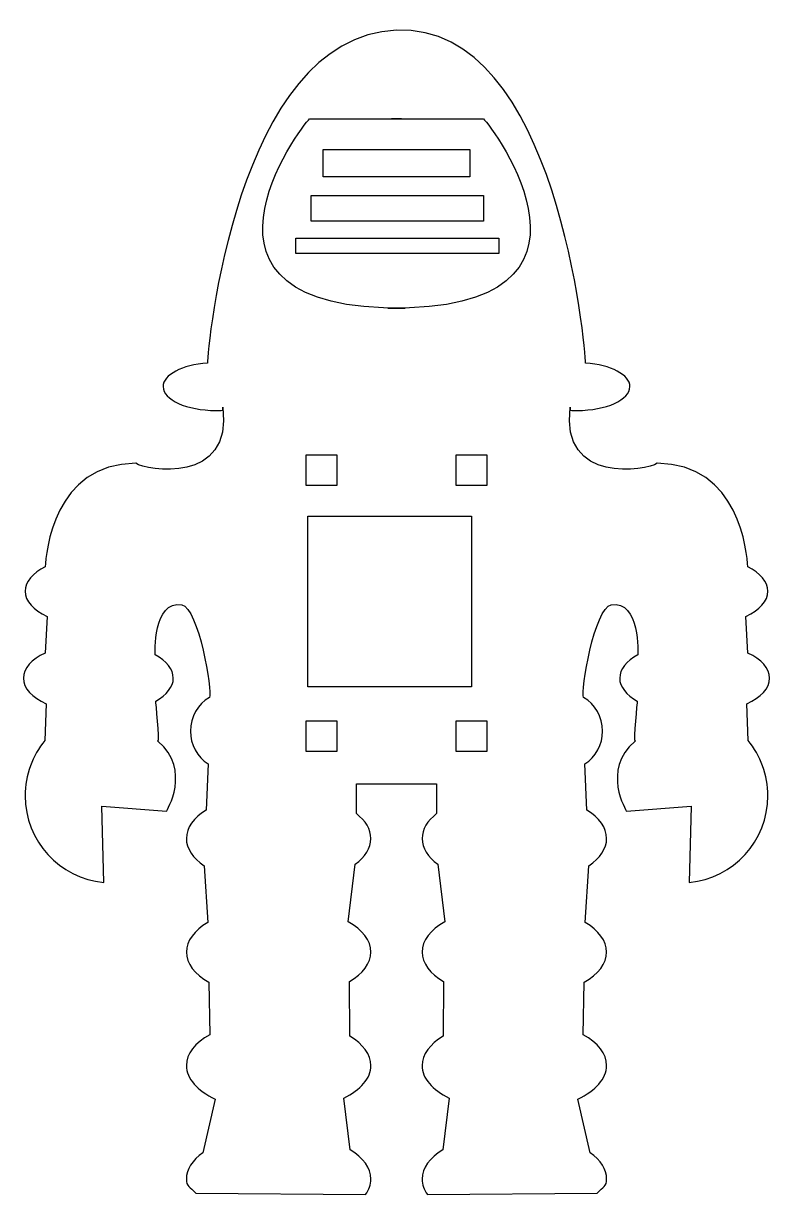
# Model space of a CAD drawing. Header units: centimetres. Extents: x -6.7 to 6.7, y -10.5 to 10.6.
import ezdxf

# ---------------------------------------------------------------- set-up
doc = ezdxf.new("R2010")
doc.units = ezdxf.units.CM
doc.header["$MEASUREMENT"] = 0
doc.layers.add('Camada 1', color=7, linetype='Continuous')

msp = doc.modelspace()

# ---------------------------------------------------------------- linework, layer by layer
at = {"layer": 'Camada 1'}
for points, knots in [([(-0.06124, -3.08396), (-0.06124, -3.08396), (-0.72233, -3.08396), (-0.72233, -3.08396), (-0.72233, -3.08396), (-0.72233, -3.08396), (-0.72233, -3.61929), (-0.72233, -3.61929), (-0.72233, -3.61929), (-0.5567, -3.74825), (-0.46058, -3.90168), (-0.46058, -4.06657), (-0.46058, -4.06657), (-0.46058, -4.2376), (-0.56403, -4.3964), (-0.74154, -4.52861), (-0.74154, -4.52861), (-0.74154, -4.52861), (-0.8673, -5.56334), (-0.8673, -5.56334), (-0.8673, -5.56334), (-0.61401, -5.7092), (-0.46058, -5.89963), (-0.46058, -6.10764), (-0.46058, -6.10764), (-0.46058, -6.31026), (-0.60573, -6.49602), (-0.84698, -6.64009), (-0.84698, -6.64009), (-0.84698, -6.64009), (-0.83981, -7.62024), (-0.83981, -7.62024), (-0.83981, -7.62024), (-0.60285, -7.76394), (-0.46058, -7.9479), (-0.46058, -8.14837), (-0.46058, -8.14837), (-0.46058, -8.37761), (-0.6465, -8.58491), (-0.94707, -8.73508), (-0.94707, -8.73508), (-0.94707, -8.73508), (-0.83354, -9.66525), (-0.83354, -9.66525), (-0.83354, -9.66525), (-0.60036, -9.80826), (-0.46058, -9.99077), (-0.46058, -10.18947), (-0.46058, -10.18947), (-0.46058, -10.28755), (-0.49453, -10.38169), (-0.55686, -10.46898), (-0.55686, -10.46898), (-0.55686, -10.46898), (-3.6115, -10.44202), (-3.6115, -10.44202), (-3.6115, -10.44202), (-3.72056, -10.33137), (-3.78181, -10.32095), (-3.78181, -10.18945), (-3.78181, -10.18945), (-3.78181, -10.01411), (-3.67312, -9.85139), (-3.48757, -9.71735), (-3.48757, -9.71735), (-3.48757, -9.71735), (-3.26336, -8.75088), (-3.26336, -8.75088), (-3.26336, -8.75088), (-3.58258, -8.59962), (-3.78181, -8.38549), (-3.78181, -8.14837), (-3.78181, -8.14837), (-3.78181, -7.9357), (-3.62192, -7.74165), (-3.35895, -7.59473), (-3.35895, -7.59473), (-3.35895, -7.59473), (-3.3785, -6.65014), (-3.3785, -6.65014), (-3.3785, -6.65014), (-3.62983, -6.50465), (-3.7818, -6.31494), (-3.7818, -6.10764), (-3.7818, -6.10764), (-3.7818, -5.90571), (-3.63773, -5.72069), (-3.39792, -5.57662), (-3.39792, -5.57662), (-3.39792, -5.57662), (-3.46385, -4.5552), (-3.46385, -4.5552), (-3.46385, -4.5552), (-3.6638, -4.41793), (-3.78183, -4.2491), (-3.78183, -4.06657), (-3.78183, -4.06657), (-3.78183, -3.87327), (-3.64943, -3.69507), (-3.42758, -3.55389), (-3.42758, -3.55389), (-3.42758, -3.55389), (-3.39004, -2.72429), (-3.39004, -2.72429), (-3.39004, -2.72429), (-3.5826, -2.59856), (-3.70979, -2.38083), (-3.70979, -2.13366), (-3.70979, -2.13366), (-3.70979, -1.87675), (-3.57252, -1.65222), (-3.36739, -1.52898), (-3.36739, -1.52898), (-3.31117, -1.42839), (-3.56104, 0.08204), (-3.86303, 0.1352), (-3.86303, 0.1352), (-4.38415, 0.2272), (-4.34537, -0.76192), (-4.34537, -0.76192), (-4.34537, -0.76192), (-4.1404, -0.87476), (-4.01644, -1.02203), (-4.01644, -1.18337), (-4.01644, -1.18337), (-4.01644, -1.34109), (-4.13519, -1.48552), (-4.33225, -1.5976), (-4.33225, -1.5976), (-4.33225, -1.5976), (-4.26166, -2.31761), (-4.29219, -2.31761), (-4.29219, -2.31761), (-3.67907, -2.83892), (-4.13894, -3.57475), (-4.13894, -3.57475), (-4.13894, -3.57475), (-4.13894, -3.57475), (-5.30393, -3.48275), (-5.30393, -3.48275), (-5.30393, -3.48275), (-5.30393, -3.48275), (-5.26781, -4.85559), (-5.26781, -4.85559), (-5.26781, -4.85559), (-6.06201, -4.78119), (-6.68357, -4.11259), (-6.68357, -3.29881), (-6.68357, -3.29881), (-6.68357, -2.92048), (-6.54919, -2.57377), (-6.32572, -2.30324), (-6.32572, -2.30324), (-6.32572, -2.30324), (-6.30471, -1.64541), (-6.30471, -1.64541), (-6.30471, -1.64541), (-6.55729, -1.5286), (-6.71429, -1.36477), (-6.71429, -1.18335), (-6.71429, -1.18335), (-6.71429, -1.00693), (-6.56573, -0.84704), (-6.32501, -0.73102), (-6.32501, -0.73102), (-6.32501, -0.73102), (-6.28855, -0.07493), (-6.28855, -0.07493), (-6.28855, -0.07493), (-6.5325, 0.04146), (-6.68357, 0.20241), (-6.68357, 0.38026), (-6.68357, 0.38026), (-6.68357, 0.5502), (-6.54596, 0.70472), (-6.32088, 0.81968), (-6.32088, 0.81968), (-6.31567, 1.055), (-6.16242, 2.67967), (-4.69081, 2.67967), (-4.69081, 2.67967), (-4.50685, 2.55714), (-2.94324, 2.28086), (-3.1272, 3.69141), (-3.1272, 3.69141), (-3.1272, 3.69141), (-3.12289, 3.63392), (-3.12289, 3.63392), (-3.12289, 3.63392), (-3.16438, 3.63141), (-3.20679, 3.62998), (-3.24989, 3.62998), (-3.24989, 3.62998), (-3.7748, 3.62998), (-4.20019, 3.8222), (-4.20019, 4.05932), (-4.20019, 4.05932), (-4.20019, 4.27273), (-3.85512, 4.45022), (-3.40313, 4.48326), (-3.40313, 4.48326), (-3.40313, 4.6726), (-2.91254, 10.3446), (-0.00001, 10.46713), (-0.00001, 10.46713), (2.91252, 10.58963), (3.40314, 4.67262), (3.40314, 4.48326), (3.40314, 4.48326), (3.8551, 4.45021), (4.2002, 4.2727), (4.2002, 4.05932), (4.2002, 4.05932), (4.2002, 3.8222), (3.7748, 3.62998), (3.2499, 3.62998), (3.2499, 3.62998), (3.20677, 3.62998), (3.16439, 3.63141), (3.1229, 3.63392), (3.1229, 3.63392), (3.1229, 3.63392), (3.12719, 3.69141), (3.12719, 3.69141), (3.12719, 3.69141), (2.94325, 2.28086), (4.50686, 2.55714), (4.6908, 2.67967), (4.6908, 2.67967), (6.16244, 2.67967), (6.31566, 1.055), (6.32087, 0.81968), (6.32087, 0.81968), (6.54595, 0.70472), (6.68356, 0.5502), (6.68356, 0.38026), (6.68356, 0.38026), (6.68356, 0.20241), (6.53248, 0.04146), (6.28851, -0.07493), (6.28851, -0.07493), (6.28851, -0.07493), (6.32497, -0.73102), (6.32497, -0.73102), (6.32497, -0.73102), (6.56571, -0.84704), (6.71428, -1.00693), (6.71428, -1.18335), (6.71428, -1.18335), (6.71428, -1.36477), (6.55725, -1.5286), (6.3047, -1.64539), (6.3047, -1.64539), (6.3047, -1.64539), (6.32571, -2.30322), (6.32571, -2.30322), (6.32571, -2.30322), (6.54918, -2.57376), (6.68356, -2.92047), (6.68356, -3.29879), (6.68356, -3.29879), (6.68356, -4.11257), (6.062, -4.78117), (5.2678, -4.85557), (5.2678, -4.85557), (5.2678, -4.85557), (5.30389, -3.48273), (5.30389, -3.48273), (5.30389, -3.48273), (5.30389, -3.48273), (4.13893, -3.57473), (4.13893, -3.57473), (4.13893, -3.57473), (4.13893, -3.57473), (3.67903, -2.8389), (4.29218, -2.31759), (4.29218, -2.31759), (4.26165, -2.31759), (4.33224, -1.59758), (4.33224, -1.59758), (4.33224, -1.59758), (4.13518, -1.4855), (4.01643, -1.34107), (4.01643, -1.18335), (4.01643, -1.18335), (4.01643, -1.02201), (4.14036, -0.87474), (4.34536, -0.7619), (4.34536, -0.7619), (4.34536, -0.7619), (4.38415, 0.22722), (3.86302, 0.13522), (3.86302, 0.13522), (3.56102, 0.08204), (3.31115, -1.42839), (3.3674, -1.52896), (3.3674, -1.52896), (3.57256, -1.6522), (3.7098, -1.87675), (3.7098, -2.13364), (3.7098, -2.13364), (3.7098, -2.38081), (3.58259, -2.59854), (3.39002, -2.72427), (3.39002, -2.72427), (3.39002, -2.72427), (3.42756, -3.55391), (3.42756, -3.55391), (3.42756, -3.55391), (3.64941, -3.69509), (3.78181, -3.87329), (3.78181, -4.06659), (3.78181, -4.06659), (3.78181, -4.2491), (3.66378, -4.41796), (3.46383, -4.55522), (3.46383, -4.55522), (3.46383, -4.55522), (3.39792, -5.57664), (3.39792, -5.57664), (3.39792, -5.57664), (3.63771, -5.72071), (3.7818, -5.90573), (3.7818, -6.10766), (3.7818, -6.10766), (3.7818, -6.31496), (3.62982, -6.50467), (3.37852, -6.65016), (3.37852, -6.65016), (3.37852, -6.65016), (3.35894, -7.59475), (3.35894, -7.59475), (3.35894, -7.59475), (3.62194, -7.74167), (3.7818, -7.93572), (3.7818, -8.14839), (3.7818, -8.14839), (3.7818, -8.38554), (3.5826, -8.59966), (3.26335, -8.7509), (3.26335, -8.7509), (3.26335, -8.7509), (3.48756, -9.71737), (3.48756, -9.71737), (3.48756, -9.71737), (3.67314, -9.85138), (3.7818, -10.01413), (3.7818, -10.18947), (3.7818, -10.18947), (3.7818, -10.32097), (3.72055, -10.33139), (3.61149, -10.44204), (3.61149, -10.44204), (3.61149, -10.44204), (0.55688, -10.469), (0.55688, -10.469), (0.55688, -10.469), (0.49457, -10.38169), (0.46057, -10.28758), (0.46057, -10.18949), (0.46057, -10.18949), (0.46057, -9.99079), (0.60035, -9.8083), (0.83353, -9.66527), (0.83353, -9.66527), (0.83353, -9.66527), (0.94706, -8.7351), (0.94706, -8.7351), (0.94706, -8.7351), (0.64652, -8.58492), (0.46057, -8.37762), (0.46057, -8.14839), (0.46057, -8.14839), (0.46057, -7.94792), (0.60286, -7.76395), (0.83982, -7.62026), (0.83982, -7.62026), (0.83982, -7.62026), (0.84699, -6.64011), (0.84699, -6.64011), (0.84699, -6.64011), (0.60572, -6.49604), (0.46057, -6.31028), (0.46057, -6.10766), (0.46057, -6.10766), (0.46057, -5.89964), (0.614, -5.7092), (0.86729, -5.56336), (0.86729, -5.56336), (0.86729, -5.56336), (0.74153, -4.52863), (0.74153, -4.52863), (0.74153, -4.52863), (0.56405, -4.39642), (0.46057, -4.23761), (0.46057, -4.06659), (0.46057, -4.06659), (0.46057, -3.9017), (0.55669, -3.74827), (0.72232, -3.61931), (0.72232, -3.61931), (0.72232, -3.61931), (0.72232, -3.08398), (0.72232, -3.08398), (0.72232, -3.08398), (0.72232, -3.08398), (0.06126, -3.08398), (0.06126, -3.08398), (0.06126, -3.08398), (0.06126, -3.08398), (-0.06124, -3.08398), (-0.06124, -3.08398), (-0.06124, -3.08398), (-0.06124, -3.08398), (-0.06124, -3.08396), (-0.06124, -3.08396)], [0, 0, 0, 0, 0.00952381, 0.00952381, 0.00952381, 0.00952381, 0.01904762, 0.01904762, 0.01904762, 0.01904762, 0.02857143, 0.02857143, 0.02857143, 0.02857143, 0.03809524, 0.03809524, 0.03809524, 0.03809524, 0.04761905, 0.04761905, 0.04761905, 0.04761905, 0.05714286, 0.05714286, 0.05714286, 0.05714286, 0.06666667, 0.06666667, 0.06666667, 0.06666667, 0.07619048, 0.07619048, 0.07619048, 0.07619048, 0.08571429, 0.08571429, 0.08571429, 0.08571429, 0.0952381, 0.0952381, 0.0952381, 0.0952381, 0.1047619, 0.1047619, 0.1047619, 0.1047619, 0.11428571, 0.11428571, 0.11428571, 0.11428571, 0.12380952, 0.12380952, 0.12380952, 0.12380952, 0.13333333, 0.13333333, 0.13333333, 0.13333333, 0.14285714, 0.14285714, 0.14285714, 0.14285714, 0.15238095, 0.15238095, 0.15238095, 0.15238095, 0.16190476, 0.16190476, 0.16190476, 0.16190476, 0.17142857, 0.17142857, 0.17142857, 0.17142857, 0.18095238, 0.18095238, 0.18095238, 0.18095238, 0.19047619, 0.19047619, 0.19047619, 0.19047619, 0.2, 0.2, 0.2, 0.2, 0.20952381, 0.20952381, 0.20952381, 0.20952381, 0.21904762, 0.21904762, 0.21904762, 0.21904762, 0.22857143, 0.22857143, 0.22857143, 0.22857143, 0.23809524, 0.23809524, 0.23809524, 0.23809524, 0.24761905, 0.24761905, 0.24761905, 0.24761905, 0.25714286, 0.25714286, 0.25714286, 0.25714286, 0.26666667, 0.26666667, 0.26666667, 0.26666667, 0.27619048, 0.27619048, 0.27619048, 0.27619048, 0.28571429, 0.28571429, 0.28571429, 0.28571429, 0.2952381, 0.2952381, 0.2952381, 0.2952381, 0.3047619, 0.3047619, 0.3047619, 0.3047619, 0.31428571, 0.31428571, 0.31428571, 0.31428571, 0.32380952, 0.32380952, 0.32380952, 0.32380952, 0.33333333, 0.33333333, 0.33333333, 0.33333333, 0.34285714, 0.34285714, 0.34285714, 0.34285714, 0.35238095, 0.35238095, 0.35238095, 0.35238095, 0.36190476, 0.36190476, 0.36190476, 0.36190476, 0.37142857, 0.37142857, 0.37142857, 0.37142857, 0.38095238, 0.38095238, 0.38095238, 0.38095238, 0.39047619, 0.39047619, 0.39047619, 0.39047619, 0.4, 0.4, 0.4, 0.4, 0.40952381, 0.40952381, 0.40952381, 0.40952381, 0.41904762, 0.41904762, 0.41904762, 0.41904762, 0.42857143, 0.42857143, 0.42857143, 0.42857143, 0.43809524, 0.43809524, 0.43809524, 0.43809524, 0.44761905, 0.44761905, 0.44761905, 0.44761905, 0.45714286, 0.45714286, 0.45714286, 0.45714286, 0.46666667, 0.46666667, 0.46666667, 0.46666667, 0.47619048, 0.47619048, 0.47619048, 0.47619048, 0.48571429, 0.48571429, 0.48571429, 0.48571429, 0.4952381, 0.4952381, 0.4952381, 0.4952381, 0.5047619, 0.5047619, 0.5047619, 0.5047619, 0.51428571, 0.51428571, 0.51428571, 0.51428571, 0.52380952, 0.52380952, 0.52380952, 0.52380952, 0.53333333, 0.53333333, 0.53333333, 0.53333333, 0.54285714, 0.54285714, 0.54285714, 0.54285714, 0.55238095, 0.55238095, 0.55238095, 0.55238095, 0.56190476, 0.56190476, 0.56190476, 0.56190476, 0.57142857, 0.57142857, 0.57142857, 0.57142857, 0.58095238, 0.58095238, 0.58095238, 0.58095238, 0.59047619, 0.59047619, 0.59047619, 0.59047619, 0.6, 0.6, 0.6, 0.6, 0.60952381, 0.60952381, 0.60952381, 0.60952381, 0.61904762, 0.61904762, 0.61904762, 0.61904762, 0.62857143, 0.62857143, 0.62857143, 0.62857143, 0.63809524, 0.63809524, 0.63809524, 0.63809524, 0.64761905, 0.64761905, 0.64761905, 0.64761905, 0.65714286, 0.65714286, 0.65714286, 0.65714286, 0.66666667, 0.66666667, 0.66666667, 0.66666667, 0.67619048, 0.67619048, 0.67619048, 0.67619048, 0.68571429, 0.68571429, 0.68571429, 0.68571429, 0.6952381, 0.6952381, 0.6952381, 0.6952381, 0.7047619, 0.7047619, 0.7047619, 0.7047619, 0.71428571, 0.71428571, 0.71428571, 0.71428571, 0.72380952, 0.72380952, 0.72380952, 0.72380952, 0.73333333, 0.73333333, 0.73333333, 0.73333333, 0.74285714, 0.74285714, 0.74285714, 0.74285714, 0.75238095, 0.75238095, 0.75238095, 0.75238095, 0.76190476, 0.76190476, 0.76190476, 0.76190476, 0.77142857, 0.77142857, 0.77142857, 0.77142857, 0.78095238, 0.78095238, 0.78095238, 0.78095238, 0.79047619, 0.79047619, 0.79047619, 0.79047619, 0.8, 0.8, 0.8, 0.8, 0.80952381, 0.80952381, 0.80952381, 0.80952381, 0.81904762, 0.81904762, 0.81904762, 0.81904762, 0.82857143, 0.82857143, 0.82857143, 0.82857143, 0.83809524, 0.83809524, 0.83809524, 0.83809524, 0.84761905, 0.84761905, 0.84761905, 0.84761905, 0.85714286, 0.85714286, 0.85714286, 0.85714286, 0.86666667, 0.86666667, 0.86666667, 0.86666667, 0.87619048, 0.87619048, 0.87619048, 0.87619048, 0.88571429, 0.88571429, 0.88571429, 0.88571429, 0.8952381, 0.8952381, 0.8952381, 0.8952381, 0.9047619, 0.9047619, 0.9047619, 0.9047619, 0.91428571, 0.91428571, 0.91428571, 0.91428571, 0.92380952, 0.92380952, 0.92380952, 0.92380952, 0.93333333, 0.93333333, 0.93333333, 0.93333333, 0.94285714, 0.94285714, 0.94285714, 0.94285714, 0.95238095, 0.95238095, 0.95238095, 0.95238095, 0.96190476, 0.96190476, 0.96190476, 0.96190476, 0.97142857, 0.97142857, 0.97142857, 0.97142857, 0.98095238, 0.98095238, 0.98095238, 0.98095238, 1, 1, 1, 1]), ([(-0.15323, 5.46986), (4.20038, 5.40877), (1.71685, 8.75011), (1.5636, 8.87298), (1.5636, 8.87298), (1.5636, 8.87298), (-0.09198, 8.87299), (-0.09198, 8.87299), (-0.09198, 8.87299), (-0.09198, 8.87299), (0.09198, 8.87299), (0.09198, 8.87299), (0.09198, 8.87299), (0.09198, 8.87299), (-1.56359, 8.87299), (-1.56359, 8.87299), (-1.56359, 8.87299), (-1.71684, 8.75012), (-4.20037, 5.40877), (0.15326, 5.46987), (0.15326, 5.46987), (0.15326, 5.46987), (-0.15323, 5.46986), (-0.15323, 5.46986)], [0, 0, 0, 0, 0.14285714, 0.14285714, 0.14285714, 0.14285714, 0.28571429, 0.28571429, 0.28571429, 0.28571429, 0.42857143, 0.42857143, 0.42857143, 0.42857143, 0.57142857, 0.57142857, 0.57142857, 0.57142857, 0.71428571, 0.71428571, 0.71428571, 0.71428571, 1, 1, 1, 1]), ([(1.31838, 8.32112), (1.31838, 8.32112), (-1.31841, 8.32112), (-1.31841, 8.32112), (-1.31841, 8.32112), (-1.31841, 8.32112), (-1.31841, 7.83034), (-1.31841, 7.83034), (-1.31841, 7.83034), (-1.31841, 7.83034), (1.31838, 7.83034), (1.31838, 7.83034), (1.31838, 7.83034), (1.31838, 7.83034), (1.31838, 8.32112), (1.31838, 8.32112)], [0, 0, 0, 0, 0.2, 0.2, 0.2, 0.2, 0.4, 0.4, 0.4, 0.4, 0.6, 0.6, 0.6, 0.6, 1, 1, 1, 1]), ([(1.5636, 7.49334), (1.5636, 7.49334), (-1.53288, 7.49334), (-1.53288, 7.49334), (-1.53288, 7.49334), (-1.53288, 7.49334), (-1.53288, 7.03347), (-1.53288, 7.03347), (-1.53288, 7.03347), (-1.53288, 7.03347), (1.5636, 7.03347), (1.5636, 7.03347), (1.5636, 7.03347), (1.5636, 7.03347), (1.5636, 7.49334), (1.5636, 7.49334)], [0, 0, 0, 0, 0.2, 0.2, 0.2, 0.2, 0.4, 0.4, 0.4, 0.4, 0.6, 0.6, 0.6, 0.6, 1, 1, 1, 1]), ([(1.83953, 6.72663), (1.83953, 6.72663), (-1.80881, 6.72663), (-1.80881, 6.72663), (-1.80881, 6.72663), (-1.80881, 6.72663), (-1.80881, 6.4507), (-1.80881, 6.4507), (-1.80881, 6.4507), (-1.80881, 6.4507), (1.83956, 6.4507), (1.83956, 6.4507), (1.83956, 6.4507), (1.83956, 6.4507), (1.83956, 6.72663), (1.83956, 6.72663), (1.83956, 6.72663), (1.83956, 6.72663), (1.83953, 6.72663), (1.83953, 6.72663)], [0, 0, 0, 0, 0.16666667, 0.16666667, 0.16666667, 0.16666667, 0.33333333, 0.33333333, 0.33333333, 0.33333333, 0.5, 0.5, 0.5, 0.5, 0.66666667, 0.66666667, 0.66666667, 0.66666667, 1, 1, 1, 1]), ([(-1.62487, 2.28124), (-1.62487, 2.28124), (-1.073, 2.28124), (-1.073, 2.28124), (-1.073, 2.28124), (-1.073, 2.28124), (-1.073, 2.83308), (-1.073, 2.83308), (-1.073, 2.83308), (-1.073, 2.83308), (-1.62487, 2.83308), (-1.62487, 2.83308), (-1.62487, 2.83308), (-1.62487, 2.83308), (-1.62487, 2.28124), (-1.62487, 2.28124)], [0, 0, 0, 0, 0.2, 0.2, 0.2, 0.2, 0.4, 0.4, 0.4, 0.4, 0.6, 0.6, 0.6, 0.6, 1, 1, 1, 1]), ([(1.62485, 2.83308), (1.62485, 2.83308), (1.073, 2.83308), (1.073, 2.83308), (1.073, 2.83308), (1.073, 2.83308), (1.073, 2.28124), (1.073, 2.28124), (1.073, 2.28124), (1.073, 2.28124), (1.62485, 2.28124), (1.62485, 2.28124), (1.62485, 2.28124), (1.62485, 2.28124), (1.62485, 2.83308), (1.62485, 2.83308)], [0, 0, 0, 0, 0.2, 0.2, 0.2, 0.2, 0.4, 0.4, 0.4, 0.4, 0.6, 0.6, 0.6, 0.6, 1, 1, 1, 1]), ([(-1.59431, -1.33678), (-1.59431, -1.33678), (1.34894, -1.33678), (1.34894, -1.33678), (1.34894, -1.33678), (1.34894, -1.33678), (1.34894, 1.72937), (1.34894, 1.72937), (1.34894, 1.72937), (1.34894, 1.72937), (-1.59431, 1.72937), (-1.59431, 1.72937), (-1.59431, 1.72937), (-1.59431, 1.72937), (-1.59431, -1.33678), (-1.59431, -1.33678)], [0, 0, 0, 0, 0.2, 0.2, 0.2, 0.2, 0.4, 0.4, 0.4, 0.4, 0.6, 0.6, 0.6, 0.6, 1, 1, 1, 1]), ([(-1.62487, -2.50156), (-1.62487, -2.50156), (-1.073, -2.50156), (-1.073, -2.50156), (-1.073, -2.50156), (-1.073, -2.50156), (-1.073, -1.94972), (-1.073, -1.94972), (-1.073, -1.94972), (-1.073, -1.94972), (-1.62487, -1.94971), (-1.62487, -1.94971), (-1.62487, -1.94971), (-1.62487, -1.94971), (-1.62487, -2.50156), (-1.62487, -2.50156)], [0, 0, 0, 0, 0.2, 0.2, 0.2, 0.2, 0.4, 0.4, 0.4, 0.4, 0.6, 0.6, 0.6, 0.6, 1, 1, 1, 1]), ([(1.62485, -1.94971), (1.62485, -1.94971), (1.073, -1.94971), (1.073, -1.94971), (1.073, -1.94971), (1.073, -1.94971), (1.073, -2.50155), (1.073, -2.50155), (1.073, -2.50155), (1.073, -2.50155), (1.62485, -2.50156), (1.62485, -2.50156), (1.62485, -2.50156), (1.62485, -2.50156), (1.62485, -1.94971), (1.62485, -1.94971)], [0, 0, 0, 0, 0.2, 0.2, 0.2, 0.2, 0.4, 0.4, 0.4, 0.4, 0.6, 0.6, 0.6, 0.6, 1, 1, 1, 1])]:
    msp.add_open_spline(points, degree=3, knots=knots, dxfattribs=at)

doc.saveas('drawing.dxf')
